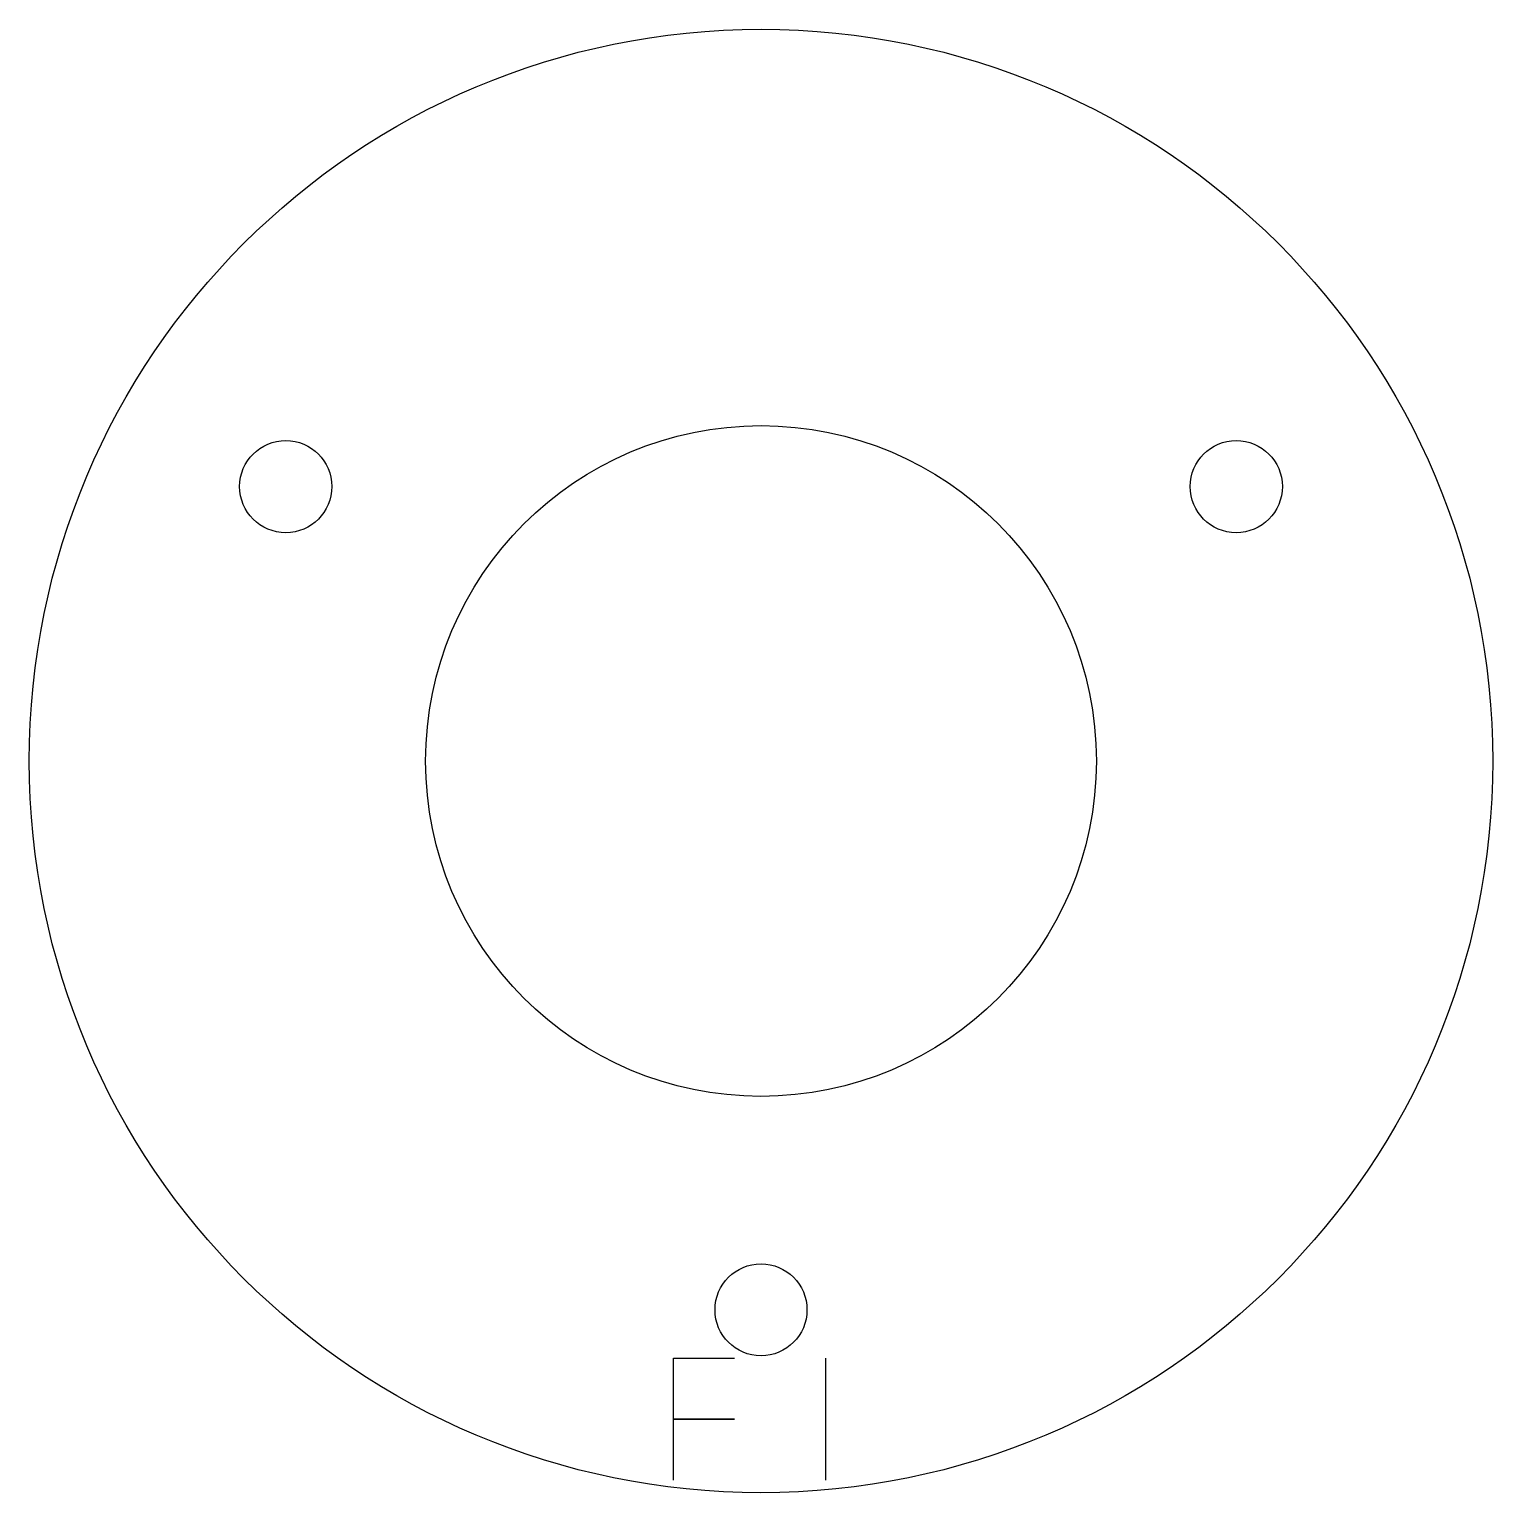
# Model space of a CAD drawing. Header units: millimetres. Extents: x -60 to 60, y -60 to 60.
import ezdxf

# ---------------------------------------------------------------- set-up
doc = ezdxf.new("R2010")
doc.units = ezdxf.units.MM

msp = doc.modelspace()

# ---------------------------------------------------------------- linework, layer by layer
at = {"color": 7, "linetype": 'Continuous', "lineweight": 25}
for centre, radius in [((0, 0), 60), ((0, 0), 27.5), ((-38.97, 22.5), 3.78), ((38.97, 22.5), 3.78), ((0, -45), 3.77)]:
    msp.add_circle(centre, radius, dxfattribs=at)
at = {"layer": 'MARK'}
for p, q in [((-7.18, -53.96), (-7.18, -48.96)), ((-7.18, -48.96), (-2.18, -48.96)), ((5.32, -58.96), (5.32, -48.96)), ((-7.18, -58.96), (-7.18, -53.96)), ((-7.18, -53.96), (-2.18, -53.96)), ((-2.18, -53.96), (-7.18, -53.96))]:
    msp.add_line(p, q, dxfattribs=at)

doc.saveas('drawing.dxf')
